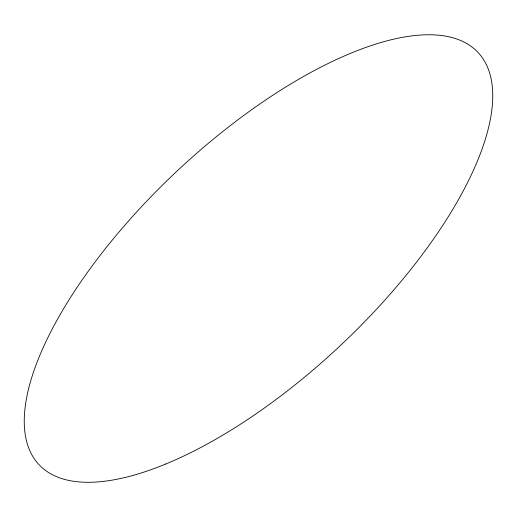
<?xml version="1.0" encoding="UTF-8"?>
<svg xmlns="http://www.w3.org/2000/svg" width="517" height="517" viewBox="0 0 517 517"><rect width="100%" height="100%" fill="white"/><g stroke="black" fill="none" stroke-linecap="round" stroke-linejoin="round"><path stroke-width="0.78" d="M165.692 464.04A301.114 119.511 -43.2 0 0 491.15 79.043A301.114 119.511 -43.2 0 0 118.658 232.417A301.114 119.511 -43.2 0 0 165.692 464.04"/></g></svg>
